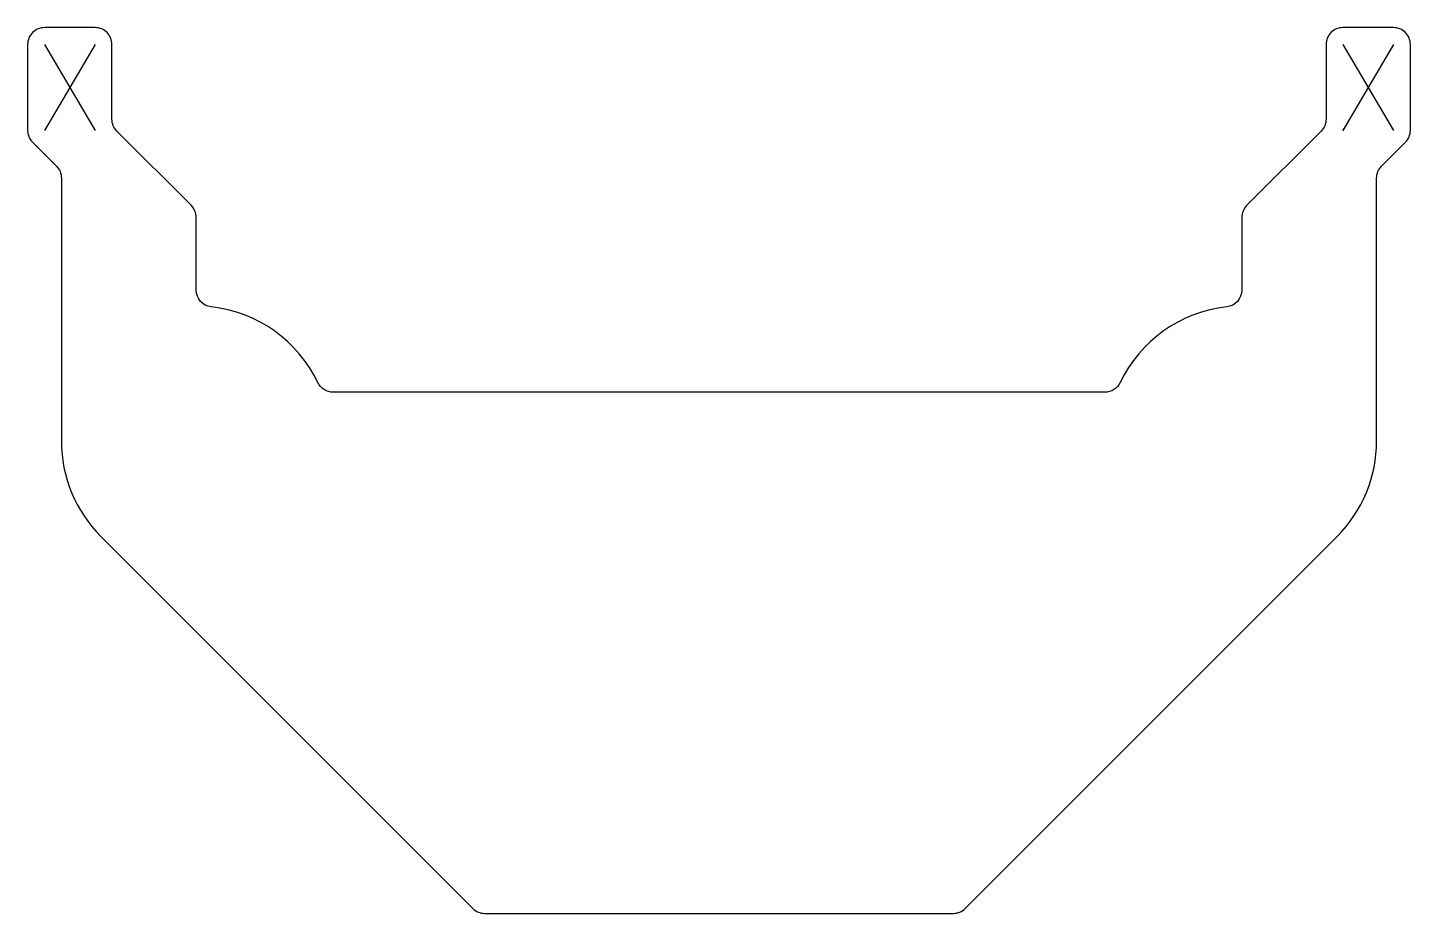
# Model space of a CAD drawing. Header units: millimetres. Extents: x -41 to 41, y -20 to 32.5.
import ezdxf

# ---------------------------------------------------------------- set-up
doc = ezdxf.new("R2010")
doc.units = ezdxf.units.MM
doc.layers.get('0').update_dxf_attribs({"linetype": 'CONTINUOUS'})

msp = doc.modelspace()

# ---------------------------------------------------------------- linework, layer by layer
for p, q in [((-37, 31.5), (-40, 26.414)), ((-40, 31.5), (-37, 26.414)), ((37, 31.5), (40, 26.414)), ((40, 31.5), (37, 26.414)), ((37, 26.414), (37.073, 26.539))]:
    msp.add_line(p, q)
msp.add_lwpolyline([(-41, 26.414, 0.198912), (-40.707, 25.707), (-39.293, 24.293, -0.198912), (-39, 23.586), (-39, 8, 0.198912), (-36.657, 2.343), (-14.607, -19.707, 0.198912), (-13.899, -20), (13.899, -20, 0.198912), (14.607, -19.707), (36.657, 2.343, 0.198912), (39, 8), (39, 23.586, -0.198912), (39.293, 24.293), (40.707, 25.707, 0.198912), (41, 26.414), (41, 31.5, 0.414214), (40, 32.5), (37, 32.5, 0.414214), (36, 31.5), (36, 27.071, -0.198912), (35.707, 26.364), (31.293, 21.95, 0.198912), (31, 21.243), (31, 16.944, -0.381966), (30.111, 15.95, 0.25871), (23.785, 11.457, -0.288631), (22.884, 10.889), (-22.884, 10.889, -0.288631), (-23.785, 11.457, 0.25871), (-30.111, 15.95, -0.381966), (-31, 16.944), (-31, 21.243, 0.198912), (-31.293, 21.95), (-35.707, 26.364, -0.198912), (-36, 27.071), (-36, 31.5, 0.414214), (-37, 32.5), (-40, 32.5, 0.414214), (-41, 31.5)], format="xyb", close=True)

doc.saveas('drawing.dxf')
